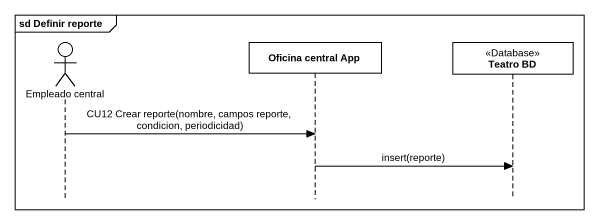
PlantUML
@startuml
mainframe sd Definir reporte
hide footbox
actor "Empleado central" as Empleado_central
participant "Oficina central App" as Oficina_central_App
participant "Teatro BD" as Teatro_BD <<Database>>

Empleado_central -> Oficina_central_App : CU12 Crear reporte(nombre, campos reporte, condicion, periodicidad)
Oficina_central_App -> Teatro_BD : insert(reporte)
@enduml
